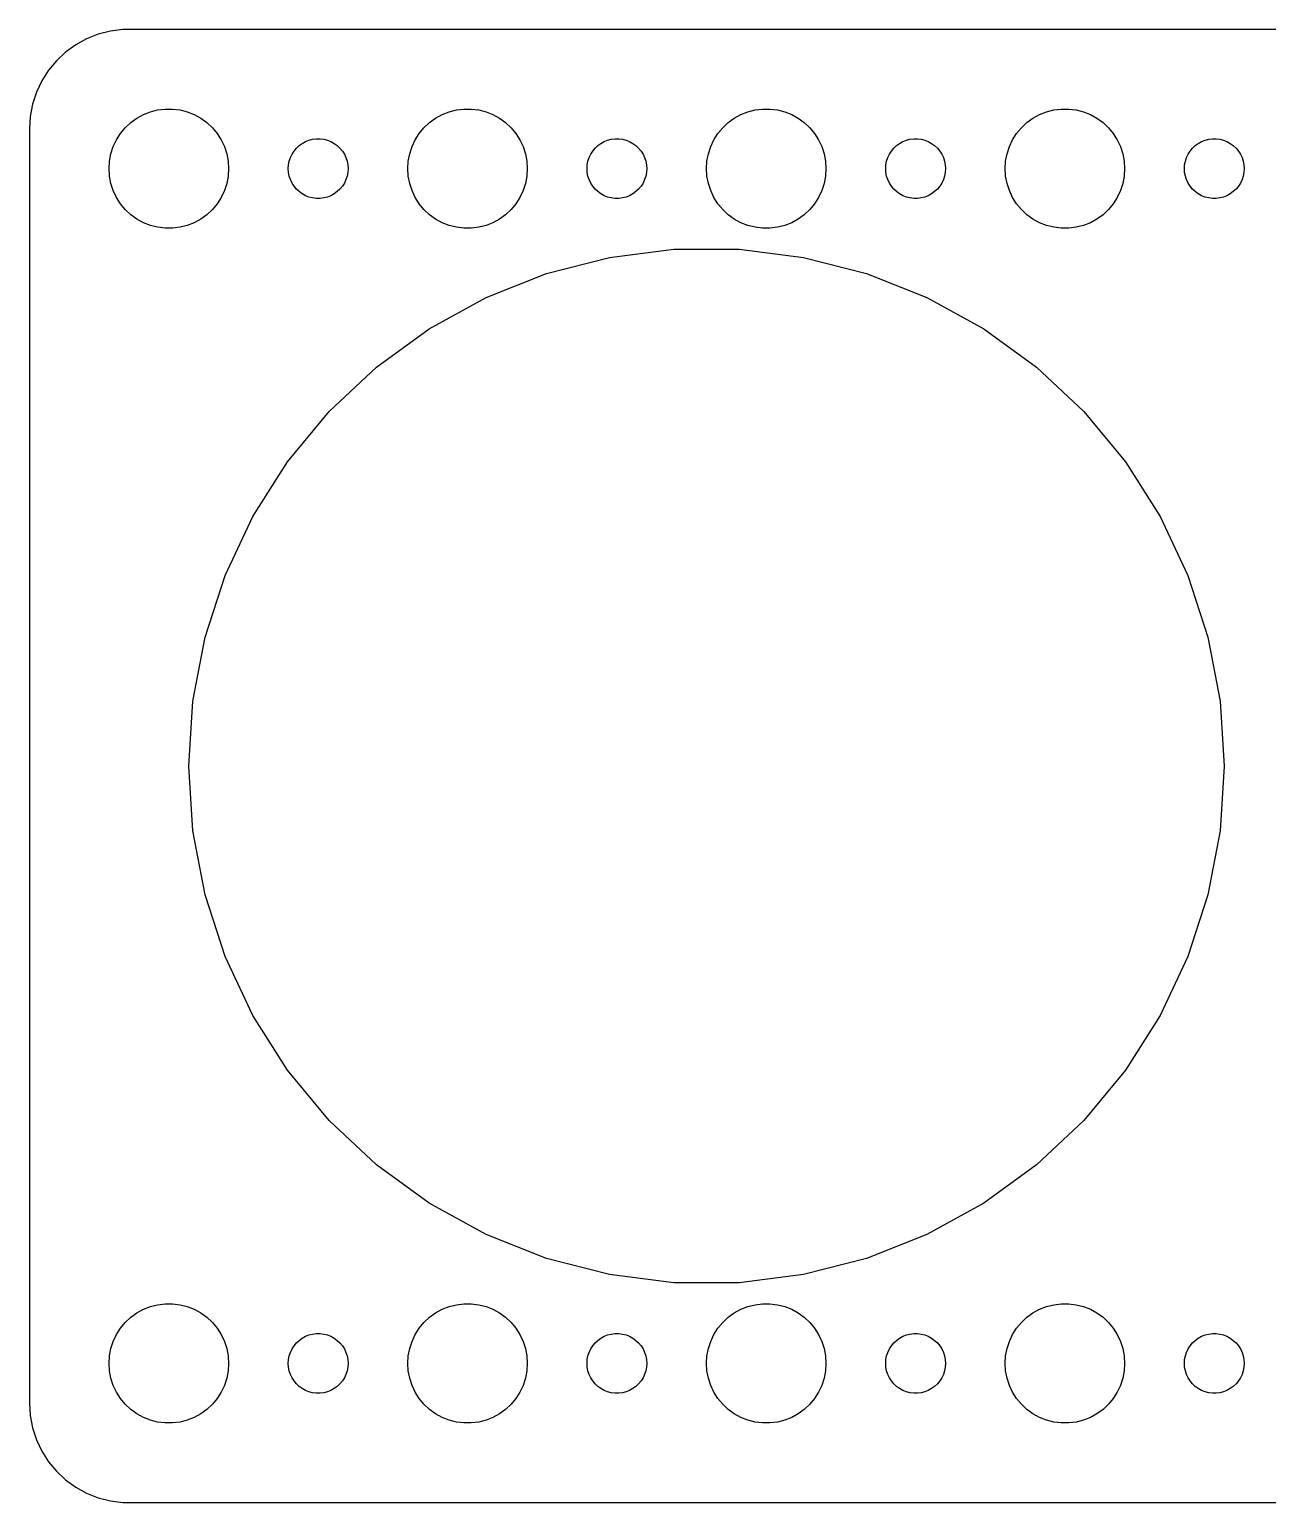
# Model space of a CAD drawing. Header units: metres. Extents: x -120 to 120, y -37 to 37.
# Drawn here: x -119.5 to -57.3, y -37 to 37 of the extents above; entities that cross this region are included whole.
import ezdxf

# ---------------------------------------------------------------- set-up
doc = ezdxf.new("R2010")
doc.units = ezdxf.units.M

msp = doc.modelspace()

# ---------------------------------------------------------------- linework, layer by layer
for p, q in [((-114.814, 36.9901), (-115.437, 36.9114)), ((114.814, 36.9901), (-114.814, 36.9901)), ((-116.629, 36.5241), (-117.179, 36.2216)), ((-116.045, 36.7553), (-116.629, 36.5241)), ((-115.437, 36.9114), (-116.045, 36.7553)), ((-117.687, 35.8526), (-118.145, 35.4227)), ((-117.179, 36.2216), (-117.687, 35.8526)), ((-118.545, 34.9389), (-118.882, 34.4088)), ((-118.145, 35.4227), (-118.545, 34.9389)), ((-118.882, 34.4088), (-119.149, 33.8406)), ((-119.149, 33.8406), (-119.343, 33.2434)), ((-119.461, 32.6267), (-119.5, 32)), ((-119.343, 33.2434), (-119.461, 32.6267)), ((-114.107, 32.533), (-113.777, 32.7145)), ((-113.777, 32.7145), (-113.427, 32.8532)), ((-113.427, 32.8532), (-113.062, 32.9469)), ((-113.062, 32.9469), (-112.688, 32.9941)), ((-112.688, 32.9941), (-112.312, 32.9941)), ((-112.312, 32.9941), (-111.938, 32.9469)), ((-111.938, 32.9469), (-111.573, 32.8532)), ((-111.573, 32.8532), (-111.223, 32.7145)), ((-111.223, 32.7145), (-110.893, 32.533)), ((-99.1075, 32.533), (-98.7773, 32.7145)), ((-98.7773, 32.7145), (-98.427, 32.8532)), ((-98.427, 32.8532), (-98.0621, 32.9469)), ((-98.0621, 32.9469), (-97.6884, 32.9941)), ((-97.6884, 32.9941), (-97.3116, 32.9941)), ((-97.3116, 32.9941), (-96.9379, 32.9469)), ((-96.9379, 32.9469), (-96.573, 32.8532)), ((-96.573, 32.8532), (-96.2227, 32.7145)), ((-96.2227, 32.7145), (-95.8925, 32.533)), ((-84.1075, 32.533), (-83.7773, 32.7145)), ((-83.7773, 32.7145), (-83.427, 32.8532)), ((-83.427, 32.8532), (-83.0621, 32.9469)), ((-83.0621, 32.9469), (-82.6884, 32.9941)), ((-82.6884, 32.9941), (-82.3116, 32.9941)), ((-82.3116, 32.9941), (-81.9379, 32.9469)), ((-81.9379, 32.9469), (-81.573, 32.8532)), ((-81.573, 32.8532), (-81.2227, 32.7145)), ((-81.2227, 32.7145), (-80.8925, 32.533)), ((-69.1075, 32.533), (-68.7773, 32.7145)), ((-68.7773, 32.7145), (-68.427, 32.8532)), ((-68.427, 32.8532), (-68.0621, 32.9469)), ((-68.0621, 32.9469), (-67.6884, 32.9941)), ((-67.6884, 32.9941), (-67.3116, 32.9941)), ((-67.3116, 32.9941), (-66.9379, 32.9469)), ((-66.9379, 32.9469), (-66.573, 32.8532)), ((-66.573, 32.8532), (-66.2227, 32.7145)), ((-66.2227, 32.7145), (-65.8925, 32.533)), ((-119.5, 32), (-119.5, -32)), ((-114.927, 31.7634), (-114.687, 32.0536)), ((-114.687, 32.0536), (-114.412, 32.3115)), ((-114.412, 32.3115), (-114.107, 32.533)), ((-110.893, 32.533), (-110.588, 32.3115)), ((-110.588, 32.3115), (-110.313, 32.0536)), ((-110.313, 32.0536), (-110.073, 31.7634)), ((-99.927, 31.7634), (-99.6869, 32.0536)), ((-99.6869, 32.0536), (-99.4123, 32.3115)), ((-99.4123, 32.3115), (-99.1075, 32.533)), ((-95.8925, 32.533), (-95.5877, 32.3115)), ((-95.5877, 32.3115), (-95.3131, 32.0536)), ((-95.3131, 32.0536), (-95.073, 31.7634)), ((-84.927, 31.7634), (-84.6869, 32.0536)), ((-84.6869, 32.0536), (-84.4123, 32.3115)), ((-84.4123, 32.3115), (-84.1075, 32.533)), ((-80.8925, 32.533), (-80.5877, 32.3115)), ((-80.5877, 32.3115), (-80.3131, 32.0536)), ((-80.3131, 32.0536), (-80.073, 31.7634)), ((-69.927, 31.7634), (-69.6869, 32.0536)), ((-69.6869, 32.0536), (-69.4123, 32.3115)), ((-69.4123, 32.3115), (-69.1075, 32.533)), ((-65.8925, 32.533), (-65.5877, 32.3115)), ((-65.5877, 32.3115), (-65.3131, 32.0536)), ((-65.3131, 32.0536), (-65.073, 31.7634)), ((-115.406, 30.7461), (-115.289, 31.1044)), ((-115.289, 31.1044), (-115.129, 31.4453)), ((-115.129, 31.4453), (-114.927, 31.7634)), ((-110.073, 31.7634), (-109.871, 31.4453)), ((-109.871, 31.4453), (-109.711, 31.1044)), ((-109.711, 31.1044), (-109.594, 30.7461)), ((-106.093, 31.0268), (-105.956, 31.1558)), ((-105.956, 31.1558), (-105.804, 31.2665)), ((-105.804, 31.2665), (-105.639, 31.3572)), ((-105.639, 31.3572), (-105.464, 31.4266)), ((-105.464, 31.4266), (-105.281, 31.4734)), ((-105.281, 31.4734), (-105.094, 31.497)), ((-105.094, 31.497), (-104.906, 31.497)), ((-104.906, 31.497), (-104.719, 31.4734)), ((-104.719, 31.4734), (-104.536, 31.4266)), ((-104.536, 31.4266), (-104.361, 31.3572)), ((-104.361, 31.3572), (-104.196, 31.2665)), ((-104.196, 31.2665), (-104.044, 31.1558)), ((-104.044, 31.1558), (-103.907, 31.0268)), ((-100.406, 30.7461), (-100.289, 31.1044)), ((-100.289, 31.1044), (-100.129, 31.4453)), ((-100.129, 31.4453), (-99.927, 31.7634)), ((-95.073, 31.7634), (-94.8711, 31.4453)), ((-94.8711, 31.4453), (-94.7107, 31.1044)), ((-94.7107, 31.1044), (-94.5943, 30.7461)), ((-91.0934, 31.0268), (-90.9561, 31.1558)), ((-90.9561, 31.1558), (-90.8037, 31.2665)), ((-90.8037, 31.2665), (-90.6387, 31.3572)), ((-90.6387, 31.3572), (-90.4635, 31.4266)), ((-90.4635, 31.4266), (-90.2811, 31.4734)), ((-90.2811, 31.4734), (-90.0942, 31.497)), ((-90.0942, 31.497), (-89.9058, 31.497)), ((-89.9058, 31.497), (-89.7189, 31.4734)), ((-89.7189, 31.4734), (-89.5365, 31.4266)), ((-89.5365, 31.4266), (-89.3613, 31.3572)), ((-89.3613, 31.3572), (-89.1963, 31.2665)), ((-89.1963, 31.2665), (-89.0439, 31.1558)), ((-89.0439, 31.1558), (-88.9065, 31.0268)), ((-85.4057, 30.7461), (-85.2893, 31.1044)), ((-85.2893, 31.1044), (-85.1289, 31.4453)), ((-85.1289, 31.4453), (-84.927, 31.7634)), ((-80.073, 31.7634), (-79.8711, 31.4453)), ((-79.8711, 31.4453), (-79.7107, 31.1044)), ((-79.7107, 31.1044), (-79.5943, 30.7461)), ((-76.0934, 31.0268), (-75.9561, 31.1558)), ((-75.9561, 31.1558), (-75.8037, 31.2665)), ((-75.8037, 31.2665), (-75.6387, 31.3572)), ((-75.6387, 31.3572), (-75.4635, 31.4266)), ((-75.4635, 31.4266), (-75.2811, 31.4734)), ((-75.2811, 31.4734), (-75.0942, 31.497)), ((-75.0942, 31.497), (-74.9058, 31.497)), ((-74.9058, 31.497), (-74.7189, 31.4734)), ((-74.7189, 31.4734), (-74.5365, 31.4266)), ((-74.5365, 31.4266), (-74.3613, 31.3572)), ((-74.3613, 31.3572), (-74.1963, 31.2665)), ((-74.1963, 31.2665), (-74.0439, 31.1558)), ((-74.0439, 31.1558), (-73.9065, 31.0268)), ((-70.4057, 30.7461), (-70.2893, 31.1044)), ((-70.2893, 31.1044), (-70.1289, 31.4453)), ((-70.1289, 31.4453), (-69.927, 31.7634)), ((-65.073, 31.7634), (-64.8711, 31.4453)), ((-64.8711, 31.4453), (-64.7107, 31.1044)), ((-64.7107, 31.1044), (-64.5943, 30.7461)), ((-61.0934, 31.0268), (-60.9561, 31.1558)), ((-60.9561, 31.1558), (-60.8037, 31.2665)), ((-60.8037, 31.2665), (-60.6387, 31.3572)), ((-60.6387, 31.3572), (-60.4635, 31.4266)), ((-60.4635, 31.4266), (-60.2811, 31.4734)), ((-60.2811, 31.4734), (-60.0942, 31.497)), ((-60.0942, 31.497), (-59.9058, 31.497)), ((-59.9058, 31.497), (-59.7189, 31.4734)), ((-59.7189, 31.4734), (-59.5365, 31.4266)), ((-59.5365, 31.4266), (-59.3613, 31.3572)), ((-59.3613, 31.3572), (-59.1963, 31.2665)), ((-59.1963, 31.2665), (-59.0439, 31.1558)), ((-59.0439, 31.1558), (-58.9065, 31.0268)), ((-115.5, 30), (-115.476, 30.376)), ((-115.476, 30.376), (-115.406, 30.7461)), ((-109.594, 30.7461), (-109.524, 30.376)), ((-109.524, 30.376), (-109.5, 30)), ((-106.488, 30.188), (-106.453, 30.373)), ((-106.453, 30.373), (-106.395, 30.5522)), ((-106.395, 30.5522), (-106.314, 30.7226)), ((-106.314, 30.7226), (-106.214, 30.8817)), ((-106.214, 30.8817), (-106.093, 31.0268)), ((-103.907, 31.0268), (-103.786, 30.8817)), ((-103.786, 30.8817), (-103.686, 30.7226)), ((-103.686, 30.7226), (-103.605, 30.5522)), ((-103.605, 30.5522), (-103.547, 30.373)), ((-103.547, 30.373), (-103.512, 30.188)), ((-100.5, 30), (-100.476, 30.376)), ((-100.476, 30.376), (-100.406, 30.7461)), ((-94.5943, 30.7461), (-94.5237, 30.376)), ((-94.5237, 30.376), (-94.5, 30)), ((-91.4882, 30.188), (-91.4529, 30.373)), ((-91.4529, 30.373), (-91.3947, 30.5522)), ((-91.3947, 30.5522), (-91.3145, 30.7226)), ((-91.3145, 30.7226), (-91.2135, 30.8817)), ((-91.2135, 30.8817), (-91.0934, 31.0268)), ((-88.9065, 31.0268), (-88.7865, 30.8817)), ((-88.7865, 30.8817), (-88.6855, 30.7226)), ((-88.6855, 30.7226), (-88.6053, 30.5522)), ((-88.6053, 30.5522), (-88.5471, 30.373)), ((-88.5471, 30.373), (-88.5118, 30.188)), ((-85.5, 30), (-85.4763, 30.376)), ((-85.4763, 30.376), (-85.4057, 30.7461)), ((-79.5943, 30.7461), (-79.5237, 30.376)), ((-79.5237, 30.376), (-79.5, 30)), ((-76.4882, 30.188), (-76.4529, 30.373)), ((-76.4529, 30.373), (-76.3947, 30.5522)), ((-76.3947, 30.5522), (-76.3145, 30.7226)), ((-76.3145, 30.7226), (-76.2135, 30.8817)), ((-76.2135, 30.8817), (-76.0934, 31.0268)), ((-73.9065, 31.0268), (-73.7865, 30.8817)), ((-73.7865, 30.8817), (-73.6855, 30.7226)), ((-73.6855, 30.7226), (-73.6053, 30.5522)), ((-73.6053, 30.5522), (-73.5471, 30.373)), ((-73.5471, 30.373), (-73.5118, 30.188)), ((-70.5, 30), (-70.4763, 30.376)), ((-70.4763, 30.376), (-70.4057, 30.7461)), ((-64.5943, 30.7461), (-64.5237, 30.376)), ((-64.5237, 30.376), (-64.5, 30)), ((-61.4882, 30.188), (-61.4529, 30.373)), ((-61.4529, 30.373), (-61.3947, 30.5522)), ((-61.3947, 30.5522), (-61.3145, 30.7226)), ((-61.3145, 30.7226), (-61.2135, 30.8817)), ((-61.2135, 30.8817), (-61.0934, 31.0268)), ((-58.9065, 31.0268), (-58.7865, 30.8817)), ((-58.7865, 30.8817), (-58.6855, 30.7226)), ((-58.6855, 30.7226), (-58.6053, 30.5522)), ((-58.6053, 30.5522), (-58.5471, 30.373)), ((-58.5471, 30.373), (-58.5118, 30.188)), ((-115.476, 29.624), (-115.5, 30)), ((-115.406, 29.2539), (-115.476, 29.624)), ((-109.524, 29.624), (-109.594, 29.2539)), ((-109.5, 30), (-109.524, 29.624)), ((-106.5, 30), (-106.488, 30.188)), ((-106.488, 29.812), (-106.5, 30)), ((-106.453, 29.627), (-106.488, 29.812)), ((-106.395, 29.4478), (-106.453, 29.627)), ((-103.547, 29.627), (-103.605, 29.4478)), ((-103.512, 29.812), (-103.547, 29.627)), ((-103.512, 30.188), (-103.5, 30)), ((-103.5, 30), (-103.512, 29.812)), ((-100.476, 29.624), (-100.5, 30)), ((-100.406, 29.2539), (-100.476, 29.624)), ((-94.5237, 29.624), (-94.5943, 29.2539)), ((-94.5, 30), (-94.5237, 29.624)), ((-91.5, 30), (-91.4882, 30.188)), ((-91.4882, 29.812), (-91.5, 30)), ((-91.4529, 29.627), (-91.4882, 29.812)), ((-91.3947, 29.4478), (-91.4529, 29.627)), ((-88.5471, 29.627), (-88.6053, 29.4478)), ((-88.5118, 29.812), (-88.5471, 29.627)), ((-88.5118, 30.188), (-88.5, 30)), ((-88.5, 30), (-88.5118, 29.812)), ((-85.4763, 29.624), (-85.5, 30)), ((-85.4057, 29.2539), (-85.4763, 29.624)), ((-79.5237, 29.624), (-79.5943, 29.2539)), ((-79.5, 30), (-79.5237, 29.624)), ((-76.5, 30), (-76.4882, 30.188)), ((-76.4882, 29.812), (-76.5, 30)), ((-76.4529, 29.627), (-76.4882, 29.812)), ((-76.3947, 29.4478), (-76.4529, 29.627)), ((-73.5471, 29.627), (-73.6053, 29.4478)), ((-73.5118, 29.812), (-73.5471, 29.627)), ((-73.5118, 30.188), (-73.5, 30)), ((-73.5, 30), (-73.5118, 29.812)), ((-70.4763, 29.624), (-70.5, 30)), ((-70.4057, 29.2539), (-70.4763, 29.624)), ((-64.5237, 29.624), (-64.5943, 29.2539)), ((-64.5, 30), (-64.5237, 29.624)), ((-61.5, 30), (-61.4882, 30.188)), ((-61.4882, 29.812), (-61.5, 30)), ((-61.4529, 29.627), (-61.4882, 29.812)), ((-61.3947, 29.4478), (-61.4529, 29.627)), ((-58.5471, 29.627), (-58.6053, 29.4478)), ((-58.5118, 29.812), (-58.5471, 29.627)), ((-58.5118, 30.188), (-58.5, 30)), ((-58.5, 30), (-58.5118, 29.812)), ((-115.289, 28.8956), (-115.406, 29.2539)), ((-115.129, 28.5547), (-115.289, 28.8956)), ((-109.711, 28.8956), (-109.871, 28.5547)), ((-109.594, 29.2539), (-109.711, 28.8956)), ((-106.314, 29.2774), (-106.395, 29.4478)), ((-106.214, 29.1183), (-106.314, 29.2774)), ((-106.093, 28.9732), (-106.214, 29.1183)), ((-105.956, 28.8442), (-106.093, 28.9732)), ((-103.907, 28.9732), (-104.044, 28.8442)), ((-103.786, 29.1183), (-103.907, 28.9732)), ((-103.686, 29.2774), (-103.786, 29.1183)), ((-103.605, 29.4478), (-103.686, 29.2774)), ((-100.289, 28.8956), (-100.406, 29.2539)), ((-100.129, 28.5547), (-100.289, 28.8956)), ((-94.7107, 28.8956), (-94.8711, 28.5547)), ((-94.5943, 29.2539), (-94.7107, 28.8956)), ((-91.3145, 29.2774), (-91.3947, 29.4478)), ((-91.2135, 29.1183), (-91.3145, 29.2774)), ((-91.0934, 28.9732), (-91.2135, 29.1183)), ((-90.9561, 28.8442), (-91.0934, 28.9732)), ((-88.9065, 28.9732), (-89.0439, 28.8442)), ((-88.7865, 29.1183), (-88.9065, 28.9732)), ((-88.6855, 29.2774), (-88.7865, 29.1183)), ((-88.6053, 29.4478), (-88.6855, 29.2774)), ((-85.2893, 28.8956), (-85.4057, 29.2539)), ((-85.1289, 28.5547), (-85.2893, 28.8956)), ((-79.7107, 28.8956), (-79.8711, 28.5547)), ((-79.5943, 29.2539), (-79.7107, 28.8956)), ((-76.3145, 29.2774), (-76.3947, 29.4478)), ((-76.2135, 29.1183), (-76.3145, 29.2774)), ((-76.0934, 28.9732), (-76.2135, 29.1183)), ((-75.9561, 28.8442), (-76.0934, 28.9732)), ((-73.9065, 28.9732), (-74.0439, 28.8442)), ((-73.7865, 29.1183), (-73.9065, 28.9732)), ((-73.6855, 29.2774), (-73.7865, 29.1183)), ((-73.6053, 29.4478), (-73.6855, 29.2774)), ((-70.2893, 28.8956), (-70.4057, 29.2539)), ((-70.1289, 28.5547), (-70.2893, 28.8956)), ((-64.7107, 28.8956), (-64.8711, 28.5547)), ((-64.5943, 29.2539), (-64.7107, 28.8956)), ((-61.3145, 29.2774), (-61.3947, 29.4478)), ((-61.2135, 29.1183), (-61.3145, 29.2774)), ((-61.0934, 28.9732), (-61.2135, 29.1183)), ((-60.9561, 28.8442), (-61.0934, 28.9732)), ((-58.9065, 28.9732), (-59.0439, 28.8442)), ((-58.7865, 29.1183), (-58.9065, 28.9732)), ((-58.6855, 29.2774), (-58.7865, 29.1183)), ((-58.6053, 29.4478), (-58.6855, 29.2774)), ((-114.927, 28.2366), (-115.129, 28.5547)), ((-114.687, 27.9464), (-114.927, 28.2366)), ((-110.073, 28.2366), (-110.313, 27.9464)), ((-109.871, 28.5547), (-110.073, 28.2366)), ((-105.804, 28.7335), (-105.956, 28.8442)), ((-105.639, 28.6427), (-105.804, 28.7335)), ((-105.464, 28.5734), (-105.639, 28.6427)), ((-105.281, 28.5266), (-105.464, 28.5734)), ((-105.094, 28.503), (-105.281, 28.5266)), ((-104.906, 28.503), (-105.094, 28.503)), ((-104.719, 28.5266), (-104.906, 28.503)), ((-104.536, 28.5734), (-104.719, 28.5266)), ((-104.361, 28.6427), (-104.536, 28.5734)), ((-104.196, 28.7335), (-104.361, 28.6427)), ((-104.044, 28.8442), (-104.196, 28.7335)), ((-99.927, 28.2366), (-100.129, 28.5547)), ((-99.6869, 27.9464), (-99.927, 28.2366)), ((-95.073, 28.2366), (-95.3131, 27.9464)), ((-94.8711, 28.5547), (-95.073, 28.2366)), ((-90.8037, 28.7335), (-90.9561, 28.8442)), ((-90.6387, 28.6427), (-90.8037, 28.7335)), ((-90.4635, 28.5734), (-90.6387, 28.6427)), ((-90.2811, 28.5266), (-90.4635, 28.5734)), ((-90.0942, 28.503), (-90.2811, 28.5266)), ((-89.9058, 28.503), (-90.0942, 28.503)), ((-89.7189, 28.5266), (-89.9058, 28.503)), ((-89.5365, 28.5734), (-89.7189, 28.5266)), ((-89.3613, 28.6427), (-89.5365, 28.5734)), ((-89.1963, 28.7335), (-89.3613, 28.6427)), ((-89.0439, 28.8442), (-89.1963, 28.7335)), ((-84.927, 28.2366), (-85.1289, 28.5547)), ((-84.6869, 27.9464), (-84.927, 28.2366)), ((-80.073, 28.2366), (-80.3131, 27.9464)), ((-79.8711, 28.5547), (-80.073, 28.2366)), ((-75.8037, 28.7335), (-75.9561, 28.8442)), ((-75.6387, 28.6427), (-75.8037, 28.7335)), ((-75.4635, 28.5734), (-75.6387, 28.6427)), ((-75.2811, 28.5266), (-75.4635, 28.5734)), ((-75.0942, 28.503), (-75.2811, 28.5266)), ((-74.9058, 28.503), (-75.0942, 28.503)), ((-74.7189, 28.5266), (-74.9058, 28.503)), ((-74.5365, 28.5734), (-74.7189, 28.5266)), ((-74.3613, 28.6427), (-74.5365, 28.5734)), ((-74.1963, 28.7335), (-74.3613, 28.6427)), ((-74.0439, 28.8442), (-74.1963, 28.7335)), ((-69.927, 28.2366), (-70.1289, 28.5547)), ((-69.6869, 27.9464), (-69.927, 28.2366)), ((-65.073, 28.2366), (-65.3131, 27.9464)), ((-64.8711, 28.5547), (-65.073, 28.2366)), ((-60.8037, 28.7335), (-60.9561, 28.8442)), ((-60.6387, 28.6427), (-60.8037, 28.7335)), ((-60.4635, 28.5734), (-60.6387, 28.6427)), ((-60.2811, 28.5266), (-60.4635, 28.5734)), ((-60.0942, 28.503), (-60.2811, 28.5266)), ((-59.9058, 28.503), (-60.0942, 28.503)), ((-59.7189, 28.5266), (-59.9058, 28.503)), ((-59.5365, 28.5734), (-59.7189, 28.5266)), ((-59.3613, 28.6427), (-59.5365, 28.5734)), ((-59.1963, 28.7335), (-59.3613, 28.6427)), ((-59.0439, 28.8442), (-59.1963, 28.7335)), ((-114.412, 27.6884), (-114.687, 27.9464)), ((-114.107, 27.467), (-114.412, 27.6884)), ((-113.777, 27.2855), (-114.107, 27.467)), ((-110.893, 27.467), (-111.223, 27.2855)), ((-110.588, 27.6884), (-110.893, 27.467)), ((-110.313, 27.9464), (-110.588, 27.6884)), ((-99.4123, 27.6884), (-99.6869, 27.9464)), ((-99.1075, 27.467), (-99.4123, 27.6884)), ((-98.7773, 27.2855), (-99.1075, 27.467)), ((-95.8925, 27.467), (-96.2227, 27.2855)), ((-95.5877, 27.6884), (-95.8925, 27.467)), ((-95.3131, 27.9464), (-95.5877, 27.6884)), ((-84.4123, 27.6884), (-84.6869, 27.9464)), ((-84.1075, 27.467), (-84.4123, 27.6884)), ((-83.7773, 27.2855), (-84.1075, 27.467)), ((-80.8925, 27.467), (-81.2227, 27.2855)), ((-80.5877, 27.6884), (-80.8925, 27.467)), ((-80.3131, 27.9464), (-80.5877, 27.6884)), ((-69.4123, 27.6884), (-69.6869, 27.9464)), ((-69.1075, 27.467), (-69.4123, 27.6884)), ((-68.7773, 27.2855), (-69.1075, 27.467)), ((-65.8925, 27.467), (-66.2227, 27.2855)), ((-65.5877, 27.6884), (-65.8925, 27.467)), ((-65.3131, 27.9464), (-65.5877, 27.6884)), ((-113.427, 27.1468), (-113.777, 27.2855)), ((-113.062, 27.0531), (-113.427, 27.1468)), ((-112.688, 27.0059), (-113.062, 27.0531)), ((-112.312, 27.0059), (-112.688, 27.0059)), ((-111.938, 27.0531), (-112.312, 27.0059)), ((-111.573, 27.1468), (-111.938, 27.0531)), ((-111.223, 27.2855), (-111.573, 27.1468)), ((-98.427, 27.1468), (-98.7773, 27.2855)), ((-98.0621, 27.0531), (-98.427, 27.1468)), ((-97.6884, 27.0059), (-98.0621, 27.0531)), ((-97.3116, 27.0059), (-97.6884, 27.0059)), ((-96.9379, 27.0531), (-97.3116, 27.0059)), ((-96.573, 27.1468), (-96.9379, 27.0531)), ((-96.2227, 27.2855), (-96.573, 27.1468)), ((-83.427, 27.1468), (-83.7773, 27.2855)), ((-83.0621, 27.0531), (-83.427, 27.1468)), ((-82.6884, 27.0059), (-83.0621, 27.0531)), ((-82.3116, 27.0059), (-82.6884, 27.0059)), ((-81.9379, 27.0531), (-82.3116, 27.0059)), ((-81.573, 27.1468), (-81.9379, 27.0531)), ((-81.2227, 27.2855), (-81.573, 27.1468)), ((-68.427, 27.1468), (-68.7773, 27.2855)), ((-68.0621, 27.0531), (-68.427, 27.1468)), ((-67.6884, 27.0059), (-68.0621, 27.0531)), ((-67.3116, 27.0059), (-67.6884, 27.0059)), ((-66.9379, 27.0531), (-67.3116, 27.0059)), ((-66.573, 27.1468), (-66.9379, 27.0531)), ((-66.2227, 27.2855), (-66.573, 27.1468)), ((-90.3719, 25.5395), (-87.1326, 25.9487)), ((-87.1326, 25.9487), (-83.8674, 25.9487)), ((-83.8674, 25.9487), (-80.6281, 25.5395)), ((-93.5344, 24.7275), (-90.3719, 25.5395)), ((-80.6281, 25.5395), (-77.4656, 24.7275)), ((-96.5703, 23.5255), (-93.5344, 24.7275)), ((-77.4656, 24.7275), (-74.4297, 23.5255)), ((-99.4315, 21.9525), (-96.5703, 23.5255)), ((-74.4297, 23.5255), (-71.5685, 21.9525)), ((-102.073, 20.0333), (-99.4315, 21.9525)), ((-71.5685, 21.9525), (-68.927, 20.0333)), ((-104.453, 17.7982), (-102.073, 20.0333)), ((-68.927, 20.0333), (-66.5468, 17.7982)), ((-106.534, 15.2824), (-104.453, 17.7982)), ((-66.5468, 17.7982), (-64.4656, 15.2824)), ((-108.284, 12.5256), (-106.534, 15.2824)), ((-64.4656, 15.2824), (-62.716, 12.5256)), ((-109.674, 9.57123), (-108.284, 12.5256)), ((-62.716, 12.5256), (-61.3258, 9.57123)), ((-110.683, 6.46593), (-109.674, 9.57123)), ((-61.3258, 9.57123), (-60.3168, 6.46593)), ((-111.295, 3.25865), (-110.683, 6.46593)), ((-60.3168, 6.46593), (-59.705, 3.25865)), ((-111.5, 0), (-111.295, 3.25865)), ((-59.705, 3.25865), (-59.5, 0)), ((-111.295, -3.25865), (-111.5, 0)), ((-59.5, 0), (-59.705, -3.25865)), ((-110.683, -6.46593), (-111.295, -3.25865)), ((-59.705, -3.25865), (-60.3168, -6.46593)), ((-109.674, -9.57123), (-110.683, -6.46593)), ((-60.3168, -6.46593), (-61.3258, -9.57123)), ((-108.284, -12.5256), (-109.674, -9.57123)), ((-61.3258, -9.57123), (-62.716, -12.5256)), ((-106.534, -15.2824), (-108.284, -12.5256)), ((-62.716, -12.5256), (-64.4656, -15.2824)), ((-104.453, -17.7982), (-106.534, -15.2824)), ((-64.4656, -15.2824), (-66.5468, -17.7982)), ((-102.073, -20.0333), (-104.453, -17.7982)), ((-66.5468, -17.7982), (-68.927, -20.0333)), ((-99.4315, -21.9525), (-102.073, -20.0333)), ((-68.927, -20.0333), (-71.5685, -21.9525)), ((-96.5703, -23.5255), (-99.4315, -21.9525)), ((-71.5685, -21.9525), (-74.4297, -23.5255)), ((-93.5344, -24.7275), (-96.5703, -23.5255)), ((-74.4297, -23.5255), (-77.4656, -24.7275)), ((-90.3719, -25.5395), (-93.5344, -24.7275)), ((-77.4656, -24.7275), (-80.6281, -25.5395)), ((-87.1326, -25.9487), (-90.3719, -25.5395)), ((-80.6281, -25.5395), (-83.8674, -25.9487)), ((-83.8674, -25.9487), (-87.1326, -25.9487)), ((-114.107, -27.467), (-113.777, -27.2855)), ((-113.777, -27.2855), (-113.427, -27.1468)), ((-113.427, -27.1468), (-113.062, -27.0531)), ((-113.062, -27.0531), (-112.688, -27.0059)), ((-112.688, -27.0059), (-112.312, -27.0059)), ((-112.312, -27.0059), (-111.938, -27.0531)), ((-111.938, -27.0531), (-111.573, -27.1468)), ((-111.573, -27.1468), (-111.223, -27.2855)), ((-111.223, -27.2855), (-110.893, -27.467)), ((-99.1075, -27.467), (-98.7773, -27.2855)), ((-98.7773, -27.2855), (-98.427, -27.1468)), ((-98.427, -27.1468), (-98.0621, -27.0531)), ((-98.0621, -27.0531), (-97.6884, -27.0059)), ((-97.6884, -27.0059), (-97.3116, -27.0059)), ((-97.3116, -27.0059), (-96.9379, -27.0531)), ((-96.9379, -27.0531), (-96.573, -27.1468)), ((-96.573, -27.1468), (-96.2227, -27.2855)), ((-96.2227, -27.2855), (-95.8925, -27.467)), ((-84.1075, -27.467), (-83.7773, -27.2855)), ((-83.7773, -27.2855), (-83.427, -27.1468)), ((-83.427, -27.1468), (-83.0621, -27.0531)), ((-83.0621, -27.0531), (-82.6884, -27.0059)), ((-82.6884, -27.0059), (-82.3116, -27.0059)), ((-82.3116, -27.0059), (-81.9379, -27.0531)), ((-81.9379, -27.0531), (-81.573, -27.1468)), ((-81.573, -27.1468), (-81.2227, -27.2855)), ((-81.2227, -27.2855), (-80.8925, -27.467)), ((-69.1075, -27.467), (-68.7773, -27.2855)), ((-68.7773, -27.2855), (-68.427, -27.1468)), ((-68.427, -27.1468), (-68.0621, -27.0531)), ((-68.0621, -27.0531), (-67.6884, -27.0059)), ((-67.6884, -27.0059), (-67.3116, -27.0059)), ((-67.3116, -27.0059), (-66.9379, -27.0531)), ((-66.9379, -27.0531), (-66.573, -27.1468)), ((-66.573, -27.1468), (-66.2227, -27.2855)), ((-66.2227, -27.2855), (-65.8925, -27.467)), ((-114.927, -28.2366), (-114.687, -27.9464)), ((-114.687, -27.9464), (-114.412, -27.6884)), ((-114.412, -27.6884), (-114.107, -27.467)), ((-110.893, -27.467), (-110.588, -27.6884)), ((-110.588, -27.6884), (-110.313, -27.9464)), ((-110.313, -27.9464), (-110.073, -28.2366)), ((-99.927, -28.2366), (-99.6869, -27.9464)), ((-99.6869, -27.9464), (-99.4123, -27.6884)), ((-99.4123, -27.6884), (-99.1075, -27.467)), ((-95.8925, -27.467), (-95.5877, -27.6884)), ((-95.5877, -27.6884), (-95.3131, -27.9464)), ((-95.3131, -27.9464), (-95.073, -28.2366)), ((-84.927, -28.2366), (-84.6869, -27.9464)), ((-84.6869, -27.9464), (-84.4123, -27.6884)), ((-84.4123, -27.6884), (-84.1075, -27.467)), ((-80.8925, -27.467), (-80.5877, -27.6884)), ((-80.5877, -27.6884), (-80.3131, -27.9464)), ((-80.3131, -27.9464), (-80.073, -28.2366)), ((-69.927, -28.2366), (-69.6869, -27.9464)), ((-69.6869, -27.9464), (-69.4123, -27.6884)), ((-69.4123, -27.6884), (-69.1075, -27.467)), ((-65.8925, -27.467), (-65.5877, -27.6884)), ((-65.5877, -27.6884), (-65.3131, -27.9464)), ((-65.3131, -27.9464), (-65.073, -28.2366)), ((-115.289, -28.8956), (-115.129, -28.5547)), ((-115.129, -28.5547), (-114.927, -28.2366)), ((-110.073, -28.2366), (-109.871, -28.5547)), ((-109.871, -28.5547), (-109.711, -28.8956)), ((-106.093, -28.9732), (-105.956, -28.8442)), ((-105.956, -28.8442), (-105.804, -28.7335)), ((-105.804, -28.7335), (-105.639, -28.6427)), ((-105.639, -28.6427), (-105.464, -28.5734)), ((-105.464, -28.5734), (-105.281, -28.5266)), ((-105.281, -28.5266), (-105.094, -28.503)), ((-105.094, -28.503), (-104.906, -28.503)), ((-104.906, -28.503), (-104.719, -28.5266)), ((-104.719, -28.5266), (-104.536, -28.5734)), ((-104.536, -28.5734), (-104.361, -28.6427)), ((-104.361, -28.6427), (-104.196, -28.7335)), ((-104.196, -28.7335), (-104.044, -28.8442)), ((-104.044, -28.8442), (-103.907, -28.9732)), ((-100.289, -28.8956), (-100.129, -28.5547)), ((-100.129, -28.5547), (-99.927, -28.2366)), ((-95.073, -28.2366), (-94.8711, -28.5547)), ((-94.8711, -28.5547), (-94.7107, -28.8956)), ((-91.0934, -28.9732), (-90.9561, -28.8442)), ((-90.9561, -28.8442), (-90.8037, -28.7335)), ((-90.8037, -28.7335), (-90.6387, -28.6427)), ((-90.6387, -28.6427), (-90.4635, -28.5734)), ((-90.4635, -28.5734), (-90.2811, -28.5266)), ((-90.2811, -28.5266), (-90.0942, -28.503)), ((-90.0942, -28.503), (-89.9058, -28.503)), ((-89.9058, -28.503), (-89.7189, -28.5266)), ((-89.7189, -28.5266), (-89.5365, -28.5734)), ((-89.5365, -28.5734), (-89.3613, -28.6427)), ((-89.3613, -28.6427), (-89.1963, -28.7335)), ((-89.1963, -28.7335), (-89.0439, -28.8442)), ((-89.0439, -28.8442), (-88.9065, -28.9732)), ((-85.2893, -28.8956), (-85.1289, -28.5547)), ((-85.1289, -28.5547), (-84.927, -28.2366)), ((-80.073, -28.2366), (-79.8711, -28.5547)), ((-79.8711, -28.5547), (-79.7107, -28.8956)), ((-76.0934, -28.9732), (-75.9561, -28.8442)), ((-75.9561, -28.8442), (-75.8037, -28.7335)), ((-75.8037, -28.7335), (-75.6387, -28.6427)), ((-75.6387, -28.6427), (-75.4635, -28.5734)), ((-75.4635, -28.5734), (-75.2811, -28.5266)), ((-75.2811, -28.5266), (-75.0942, -28.503)), ((-75.0942, -28.503), (-74.9058, -28.503)), ((-74.9058, -28.503), (-74.7189, -28.5266)), ((-74.7189, -28.5266), (-74.5365, -28.5734)), ((-74.5365, -28.5734), (-74.3613, -28.6427)), ((-74.3613, -28.6427), (-74.1963, -28.7335)), ((-74.1963, -28.7335), (-74.0439, -28.8442)), ((-74.0439, -28.8442), (-73.9065, -28.9732)), ((-70.2893, -28.8956), (-70.1289, -28.5547)), ((-70.1289, -28.5547), (-69.927, -28.2366)), ((-65.073, -28.2366), (-64.8711, -28.5547)), ((-64.8711, -28.5547), (-64.7107, -28.8956)), ((-61.0934, -28.9732), (-60.9561, -28.8442)), ((-60.9561, -28.8442), (-60.8037, -28.7335)), ((-60.8037, -28.7335), (-60.6387, -28.6427)), ((-60.6387, -28.6427), (-60.4635, -28.5734)), ((-60.4635, -28.5734), (-60.2811, -28.5266)), ((-60.2811, -28.5266), (-60.0942, -28.503)), ((-60.0942, -28.503), (-59.9058, -28.503)), ((-59.9058, -28.503), (-59.7189, -28.5266)), ((-59.7189, -28.5266), (-59.5365, -28.5734)), ((-59.5365, -28.5734), (-59.3613, -28.6427)), ((-59.3613, -28.6427), (-59.1963, -28.7335)), ((-59.1963, -28.7335), (-59.0439, -28.8442)), ((-59.0439, -28.8442), (-58.9065, -28.9732)), ((-115.476, -29.624), (-115.406, -29.2539)), ((-115.406, -29.2539), (-115.289, -28.8956)), ((-109.711, -28.8956), (-109.594, -29.2539)), ((-109.594, -29.2539), (-109.524, -29.624)), ((-106.453, -29.627), (-106.395, -29.4478)), ((-106.395, -29.4478), (-106.314, -29.2774)), ((-106.314, -29.2774), (-106.214, -29.1183)), ((-106.214, -29.1183), (-106.093, -28.9732)), ((-103.907, -28.9732), (-103.786, -29.1183)), ((-103.786, -29.1183), (-103.686, -29.2774)), ((-103.686, -29.2774), (-103.605, -29.4478)), ((-103.605, -29.4478), (-103.547, -29.627)), ((-100.476, -29.624), (-100.406, -29.2539)), ((-100.406, -29.2539), (-100.289, -28.8956)), ((-94.7107, -28.8956), (-94.5943, -29.2539)), ((-94.5943, -29.2539), (-94.5237, -29.624)), ((-91.4529, -29.627), (-91.3947, -29.4478)), ((-91.3947, -29.4478), (-91.3145, -29.2774)), ((-91.3145, -29.2774), (-91.2135, -29.1183)), ((-91.2135, -29.1183), (-91.0934, -28.9732)), ((-88.9065, -28.9732), (-88.7865, -29.1183)), ((-88.7865, -29.1183), (-88.6855, -29.2774)), ((-88.6855, -29.2774), (-88.6053, -29.4478)), ((-88.6053, -29.4478), (-88.5471, -29.627)), ((-85.4763, -29.624), (-85.4057, -29.2539)), ((-85.4057, -29.2539), (-85.2893, -28.8956)), ((-79.7107, -28.8956), (-79.5943, -29.2539)), ((-79.5943, -29.2539), (-79.5237, -29.624)), ((-76.4529, -29.627), (-76.3947, -29.4478)), ((-76.3947, -29.4478), (-76.3145, -29.2774)), ((-76.3145, -29.2774), (-76.2135, -29.1183)), ((-76.2135, -29.1183), (-76.0934, -28.9732)), ((-73.9065, -28.9732), (-73.7865, -29.1183)), ((-73.7865, -29.1183), (-73.6855, -29.2774)), ((-73.6855, -29.2774), (-73.6053, -29.4478)), ((-73.6053, -29.4478), (-73.5471, -29.627)), ((-70.4763, -29.624), (-70.4057, -29.2539)), ((-70.4057, -29.2539), (-70.2893, -28.8956)), ((-64.7107, -28.8956), (-64.5943, -29.2539)), ((-64.5943, -29.2539), (-64.5237, -29.624)), ((-61.4529, -29.627), (-61.3947, -29.4478)), ((-61.3947, -29.4478), (-61.3145, -29.2774)), ((-61.3145, -29.2774), (-61.2135, -29.1183)), ((-61.2135, -29.1183), (-61.0934, -28.9732)), ((-58.9065, -28.9732), (-58.7865, -29.1183)), ((-58.7865, -29.1183), (-58.6855, -29.2774)), ((-58.6855, -29.2774), (-58.6053, -29.4478)), ((-58.6053, -29.4478), (-58.5471, -29.627)), ((-115.5, -30), (-115.476, -29.624)), ((-115.476, -30.376), (-115.5, -30)), ((-109.524, -29.624), (-109.5, -30)), ((-109.5, -30), (-109.524, -30.376)), ((-106.5, -30), (-106.488, -29.812)), ((-106.488, -30.188), (-106.5, -30)), ((-106.488, -29.812), (-106.453, -29.627)), ((-106.453, -30.373), (-106.488, -30.188)), ((-103.547, -29.627), (-103.512, -29.812)), ((-103.512, -30.188), (-103.547, -30.373)), ((-103.512, -29.812), (-103.5, -30)), ((-103.5, -30), (-103.512, -30.188)), ((-100.5, -30), (-100.476, -29.624)), ((-100.476, -30.376), (-100.5, -30)), ((-94.5237, -29.624), (-94.5, -30)), ((-94.5, -30), (-94.5237, -30.376)), ((-91.5, -30), (-91.4882, -29.812)), ((-91.4882, -30.188), (-91.5, -30)), ((-91.4882, -29.812), (-91.4529, -29.627)), ((-91.4529, -30.373), (-91.4882, -30.188)), ((-88.5471, -29.627), (-88.5118, -29.812)), ((-88.5118, -30.188), (-88.5471, -30.373)), ((-88.5118, -29.812), (-88.5, -30)), ((-88.5, -30), (-88.5118, -30.188)), ((-85.5, -30), (-85.4763, -29.624)), ((-85.4763, -30.376), (-85.5, -30)), ((-79.5237, -29.624), (-79.5, -30)), ((-79.5, -30), (-79.5237, -30.376)), ((-76.5, -30), (-76.4882, -29.812)), ((-76.4882, -30.188), (-76.5, -30)), ((-76.4882, -29.812), (-76.4529, -29.627)), ((-76.4529, -30.373), (-76.4882, -30.188)), ((-73.5471, -29.627), (-73.5118, -29.812)), ((-73.5118, -30.188), (-73.5471, -30.373)), ((-73.5118, -29.812), (-73.5, -30)), ((-73.5, -30), (-73.5118, -30.188)), ((-70.5, -30), (-70.4763, -29.624)), ((-70.4763, -30.376), (-70.5, -30)), ((-64.5237, -29.624), (-64.5, -30)), ((-64.5, -30), (-64.5237, -30.376)), ((-61.5, -30), (-61.4882, -29.812)), ((-61.4882, -30.188), (-61.5, -30)), ((-61.4882, -29.812), (-61.4529, -29.627)), ((-61.4529, -30.373), (-61.4882, -30.188)), ((-58.5471, -29.627), (-58.5118, -29.812)), ((-58.5118, -30.188), (-58.5471, -30.373)), ((-58.5118, -29.812), (-58.5, -30)), ((-58.5, -30), (-58.5118, -30.188)), ((-115.406, -30.7461), (-115.476, -30.376)), ((-115.289, -31.1044), (-115.406, -30.7461)), ((-109.594, -30.7461), (-109.711, -31.1044)), ((-109.524, -30.376), (-109.594, -30.7461)), ((-106.395, -30.5522), (-106.453, -30.373)), ((-106.314, -30.7226), (-106.395, -30.5522)), ((-106.214, -30.8817), (-106.314, -30.7226)), ((-106.093, -31.0268), (-106.214, -30.8817)), ((-105.956, -31.1558), (-106.093, -31.0268)), ((-103.907, -31.0268), (-104.044, -31.1558)), ((-103.786, -30.8817), (-103.907, -31.0268)), ((-103.686, -30.7226), (-103.786, -30.8817)), ((-103.605, -30.5522), (-103.686, -30.7226)), ((-103.547, -30.373), (-103.605, -30.5522)), ((-100.406, -30.7461), (-100.476, -30.376)), ((-100.289, -31.1044), (-100.406, -30.7461)), ((-94.5943, -30.7461), (-94.7107, -31.1044)), ((-94.5237, -30.376), (-94.5943, -30.7461)), ((-91.3947, -30.5522), (-91.4529, -30.373)), ((-91.3145, -30.7226), (-91.3947, -30.5522)), ((-91.2135, -30.8817), (-91.3145, -30.7226)), ((-91.0934, -31.0268), (-91.2135, -30.8817)), ((-90.9561, -31.1558), (-91.0934, -31.0268)), ((-88.9065, -31.0268), (-89.0439, -31.1558)), ((-88.7865, -30.8817), (-88.9065, -31.0268)), ((-88.6855, -30.7226), (-88.7865, -30.8817)), ((-88.6053, -30.5522), (-88.6855, -30.7226)), ((-88.5471, -30.373), (-88.6053, -30.5522)), ((-85.4057, -30.7461), (-85.4763, -30.376)), ((-85.2893, -31.1044), (-85.4057, -30.7461)), ((-79.5943, -30.7461), (-79.7107, -31.1044)), ((-79.5237, -30.376), (-79.5943, -30.7461)), ((-76.3947, -30.5522), (-76.4529, -30.373)), ((-76.3145, -30.7226), (-76.3947, -30.5522)), ((-76.2135, -30.8817), (-76.3145, -30.7226)), ((-76.0934, -31.0268), (-76.2135, -30.8817)), ((-75.9561, -31.1558), (-76.0934, -31.0268)), ((-73.9065, -31.0268), (-74.0439, -31.1558)), ((-73.7865, -30.8817), (-73.9065, -31.0268)), ((-73.6855, -30.7226), (-73.7865, -30.8817)), ((-73.6053, -30.5522), (-73.6855, -30.7226)), ((-73.5471, -30.373), (-73.6053, -30.5522)), ((-70.4057, -30.7461), (-70.4763, -30.376)), ((-70.2893, -31.1044), (-70.4057, -30.7461)), ((-64.5943, -30.7461), (-64.7107, -31.1044)), ((-64.5237, -30.376), (-64.5943, -30.7461)), ((-61.3947, -30.5522), (-61.4529, -30.373)), ((-61.3145, -30.7226), (-61.3947, -30.5522)), ((-61.2135, -30.8817), (-61.3145, -30.7226)), ((-61.0934, -31.0268), (-61.2135, -30.8817)), ((-60.9561, -31.1558), (-61.0934, -31.0268)), ((-58.9065, -31.0268), (-59.0439, -31.1558)), ((-58.7865, -30.8817), (-58.9065, -31.0268)), ((-58.6855, -30.7226), (-58.7865, -30.8817)), ((-58.6053, -30.5522), (-58.6855, -30.7226)), ((-58.5471, -30.373), (-58.6053, -30.5522)), ((-115.129, -31.4453), (-115.289, -31.1044)), ((-114.927, -31.7634), (-115.129, -31.4453)), ((-114.687, -32.0536), (-114.927, -31.7634)), ((-110.073, -31.7634), (-110.313, -32.0536)), ((-109.871, -31.4453), (-110.073, -31.7634)), ((-109.711, -31.1044), (-109.871, -31.4453)), ((-105.804, -31.2665), (-105.956, -31.1558)), ((-105.639, -31.3572), (-105.804, -31.2665)), ((-105.464, -31.4266), (-105.639, -31.3572)), ((-105.281, -31.4734), (-105.464, -31.4266)), ((-105.094, -31.497), (-105.281, -31.4734)), ((-104.906, -31.497), (-105.094, -31.497)), ((-104.719, -31.4734), (-104.906, -31.497)), ((-104.536, -31.4266), (-104.719, -31.4734)), ((-104.361, -31.3572), (-104.536, -31.4266)), ((-104.196, -31.2665), (-104.361, -31.3572)), ((-104.044, -31.1558), (-104.196, -31.2665)), ((-100.129, -31.4453), (-100.289, -31.1044)), ((-99.927, -31.7634), (-100.129, -31.4453)), ((-99.6869, -32.0536), (-99.927, -31.7634)), ((-95.073, -31.7634), (-95.3131, -32.0536)), ((-94.8711, -31.4453), (-95.073, -31.7634)), ((-94.7107, -31.1044), (-94.8711, -31.4453)), ((-90.8037, -31.2665), (-90.9561, -31.1558)), ((-90.6387, -31.3572), (-90.8037, -31.2665)), ((-90.4635, -31.4266), (-90.6387, -31.3572)), ((-90.2811, -31.4734), (-90.4635, -31.4266)), ((-90.0942, -31.497), (-90.2811, -31.4734)), ((-89.9058, -31.497), (-90.0942, -31.497)), ((-89.7189, -31.4734), (-89.9058, -31.497)), ((-89.5365, -31.4266), (-89.7189, -31.4734)), ((-89.3613, -31.3572), (-89.5365, -31.4266)), ((-89.1963, -31.2665), (-89.3613, -31.3572)), ((-89.0439, -31.1558), (-89.1963, -31.2665)), ((-85.1289, -31.4453), (-85.2893, -31.1044)), ((-84.927, -31.7634), (-85.1289, -31.4453)), ((-84.6869, -32.0536), (-84.927, -31.7634)), ((-80.073, -31.7634), (-80.3131, -32.0536)), ((-79.8711, -31.4453), (-80.073, -31.7634)), ((-79.7107, -31.1044), (-79.8711, -31.4453)), ((-75.8037, -31.2665), (-75.9561, -31.1558)), ((-75.6387, -31.3572), (-75.8037, -31.2665)), ((-75.4635, -31.4266), (-75.6387, -31.3572)), ((-75.2811, -31.4734), (-75.4635, -31.4266)), ((-75.0942, -31.497), (-75.2811, -31.4734)), ((-74.9058, -31.497), (-75.0942, -31.497)), ((-74.7189, -31.4734), (-74.9058, -31.497)), ((-74.5365, -31.4266), (-74.7189, -31.4734)), ((-74.3613, -31.3572), (-74.5365, -31.4266)), ((-74.1963, -31.2665), (-74.3613, -31.3572)), ((-74.0439, -31.1558), (-74.1963, -31.2665)), ((-70.1289, -31.4453), (-70.2893, -31.1044)), ((-69.927, -31.7634), (-70.1289, -31.4453)), ((-69.6869, -32.0536), (-69.927, -31.7634)), ((-65.073, -31.7634), (-65.3131, -32.0536)), ((-64.8711, -31.4453), (-65.073, -31.7634)), ((-64.7107, -31.1044), (-64.8711, -31.4453)), ((-60.8037, -31.2665), (-60.9561, -31.1558)), ((-60.6387, -31.3572), (-60.8037, -31.2665)), ((-60.4635, -31.4266), (-60.6387, -31.3572)), ((-60.2811, -31.4734), (-60.4635, -31.4266)), ((-60.0942, -31.497), (-60.2811, -31.4734)), ((-59.9058, -31.497), (-60.0942, -31.497)), ((-59.7189, -31.4734), (-59.9058, -31.497)), ((-59.5365, -31.4266), (-59.7189, -31.4734)), ((-59.3613, -31.3572), (-59.5365, -31.4266)), ((-59.1963, -31.2665), (-59.3613, -31.3572)), ((-59.0439, -31.1558), (-59.1963, -31.2665)), ((-119.5, -32), (-119.461, -32.6267)), ((-114.412, -32.3115), (-114.687, -32.0536)), ((-114.107, -32.533), (-114.412, -32.3115)), ((-113.777, -32.7145), (-114.107, -32.533)), ((-110.893, -32.533), (-111.223, -32.7145)), ((-110.588, -32.3115), (-110.893, -32.533)), ((-110.313, -32.0536), (-110.588, -32.3115)), ((-99.4123, -32.3115), (-99.6869, -32.0536)), ((-99.1075, -32.533), (-99.4123, -32.3115)), ((-98.7773, -32.7145), (-99.1075, -32.533)), ((-95.8925, -32.533), (-96.2227, -32.7145)), ((-95.5877, -32.3115), (-95.8925, -32.533)), ((-95.3131, -32.0536), (-95.5877, -32.3115)), ((-84.4123, -32.3115), (-84.6869, -32.0536)), ((-84.1075, -32.533), (-84.4123, -32.3115)), ((-83.7773, -32.7145), (-84.1075, -32.533)), ((-80.8925, -32.533), (-81.2227, -32.7145)), ((-80.5877, -32.3115), (-80.8925, -32.533)), ((-80.3131, -32.0536), (-80.5877, -32.3115)), ((-69.4123, -32.3115), (-69.6869, -32.0536)), ((-69.1075, -32.533), (-69.4123, -32.3115)), ((-68.7773, -32.7145), (-69.1075, -32.533)), ((-65.8925, -32.533), (-66.2227, -32.7145)), ((-65.5877, -32.3115), (-65.8925, -32.533)), ((-65.3131, -32.0536), (-65.5877, -32.3115)), ((-119.461, -32.6267), (-119.343, -33.2434)), ((-119.343, -33.2434), (-119.149, -33.8406)), ((-113.427, -32.8532), (-113.777, -32.7145)), ((-113.062, -32.9469), (-113.427, -32.8532)), ((-112.688, -32.9941), (-113.062, -32.9469)), ((-112.312, -32.9941), (-112.688, -32.9941)), ((-111.938, -32.9469), (-112.312, -32.9941)), ((-111.573, -32.8532), (-111.938, -32.9469)), ((-111.223, -32.7145), (-111.573, -32.8532)), ((-98.427, -32.8532), (-98.7773, -32.7145)), ((-98.0621, -32.9469), (-98.427, -32.8532)), ((-97.6884, -32.9941), (-98.0621, -32.9469)), ((-97.3116, -32.9941), (-97.6884, -32.9941)), ((-96.9379, -32.9469), (-97.3116, -32.9941)), ((-96.573, -32.8532), (-96.9379, -32.9469)), ((-96.2227, -32.7145), (-96.573, -32.8532)), ((-83.427, -32.8532), (-83.7773, -32.7145)), ((-83.0621, -32.9469), (-83.427, -32.8532)), ((-82.6884, -32.9941), (-83.0621, -32.9469)), ((-82.3116, -32.9941), (-82.6884, -32.9941)), ((-81.9379, -32.9469), (-82.3116, -32.9941)), ((-81.573, -32.8532), (-81.9379, -32.9469)), ((-81.2227, -32.7145), (-81.573, -32.8532)), ((-68.427, -32.8532), (-68.7773, -32.7145)), ((-68.0621, -32.9469), (-68.427, -32.8532)), ((-67.6884, -32.9941), (-68.0621, -32.9469)), ((-67.3116, -32.9941), (-67.6884, -32.9941)), ((-66.9379, -32.9469), (-67.3116, -32.9941)), ((-66.573, -32.8532), (-66.9379, -32.9469)), ((-66.2227, -32.7145), (-66.573, -32.8532)), ((-119.149, -33.8406), (-118.882, -34.4088)), ((-118.882, -34.4088), (-118.545, -34.9389)), ((-118.545, -34.9389), (-118.145, -35.4227)), ((-118.145, -35.4227), (-117.687, -35.8526)), ((-117.687, -35.8526), (-117.179, -36.2216)), ((-117.179, -36.2216), (-116.629, -36.5241)), ((-116.629, -36.5241), (-116.045, -36.7553)), ((-116.045, -36.7553), (-115.437, -36.9114)), ((-115.437, -36.9114), (-114.814, -36.9901)), ((-114.814, -36.9901), (114.814, -36.9901))]:
    msp.add_line(p, q)

doc.saveas('drawing.dxf')
